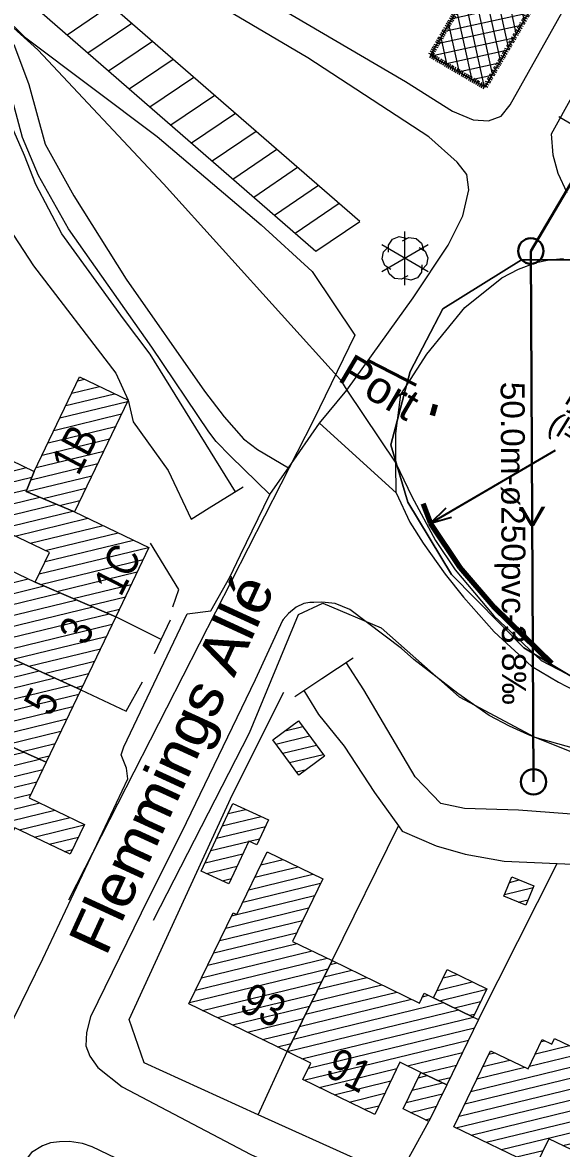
# Model space of a CAD drawing. Header units: metres. Extents: x 585637 to 586843, y 6137463 to 6138529.
# Drawn here: x 586066.6 to 586117.3, y 6137857 to 6137962.9 of the extents above; entities that cross this region are included whole.
import ezdxf
from ezdxf.enums import TextEntityAlignment as Align

# ---------------------------------------------------------------- set-up
doc = ezdxf.new("R2010")
doc.units = ezdxf.units.M
doc.header["$MEASUREMENT"] = 0
for name, pattern in [('DGN Style 2', [0.115207, 0.069124, -0.046083]), ('DGN Style 4', [34.633132, 17.30575, -8.652875, 0.021632, -8.652875]), ('DGN Style 7', [43.264374, 19.468968, -8.652875, 6.489656, -8.652875])]:
    doc.linetypes.add(name, pattern=pattern)
for name, color, linetype, lineweight in [('adresse', 7, 'Continuous', 13), ('Alle felter', 7, 'Continuous', 13), ('bygning', 252, 'Continuous', 0), ('bygværk', 252, 'DGN Style 4', 13), ('Grundkort', 7, 'Continuous', 13), ('hegn', 252, 'Continuous', 13), ('kn F Brønd Drift Standard', 3, 'Continuous', 30), ('kn S Brønd Drift Standard', 1, 'Continuous', 30), ('ledn S', 1, 'Continuous', 30), ('parkering', 252, 'Continuous', 13), ('Porte', 7, 'Continuous', 0), ('Tekster', 7, 'Continuous', 0), ('træ', 252, 'Continuous', 13), ('TV_A_INF_Tekst', 7, 'Continuous', 0), ('TV_A_OPB_-----', 7, 'Continuous', 0), ('TV_A_OPB_Bygning', 30, 'DGN Style 2', 70), ('TV_G_---_Hegn', 142, 'DGN Style 7', 70), ('vandløbskant', 252, 'Continuous', 13), ('vejkant', 252, 'Continuous', 13), ('vejnavn', 7, 'Continuous', 13)]:
    doc.layers.add(name, color=color, linetype=linetype, lineweight=lineweight)
doc.layers.add('ledn-txt S grav Drift Hovedl', color=1, linetype='Continuous', lineweight=0, true_color=0xff0000)
doc.layers.add('tekniskareal sportsanlæg', color=7, linetype='Continuous', lineweight=13, true_color=0x848484)
doc.styles.get("Standard").update_dxf_attribs({"font": 'simplex.shx'})
doc.styles.add('Style-Arial', font='arial.ttf')
doc.styles.add('Style-Verdana', font='verdana.ttf')
doc.dimstyles.get("Standard").update_dxf_attribs({"dimtxt": 0.18, "dimasz": 0.18, "dimexe": 0.18, "dimexo": 0.0625, "dimgap": 0.09, "dimtad": 0, "dimtih": 1, "dimtoh": 1, "dimdec": 4, "dimzin": 3, "dimdsep": 46, "dimtxsty": 'Standard', "dimcen": 0.09, "dimadec": 0, "dimazin": 0, "dimtfac": 1, "dimtdec": 0, "dimtofl": 0, "dimtmove": 0, "dimatfit": 1, "dimfxl": 1, "dimtolj": 1, "dimtzin": 3, "dimarcsym": 0})

# ---------------------------------------------------------------- blocks, each defined once
blk = doc.blocks.new('TerminatorOpen_0.5')
at = {"color": 0, "linetype": 'ByBlock', "lineweight": -2}
for q in [(-1, 0.25), (-1, 0), (-1, -0.25)]:
    blk.add_line((0, 0), q, dxfattribs=at)
blk = doc.blocks.new('TRAE')
at = {"color": 0, "linetype": 'ByBlock', "lineweight": -2}
for p, q in [((0, -0.253), (0, 0.253)), ((0.219, -0.127), (-0.219, 0.127)), ((0.219, 0.127), (-0.219, -0.127))]:
    blk.add_line(p, q, dxfattribs=at)
at = {"color": 0, "linetype": 'ByBlock', "lineweight": -2, "flags": 128}
for points in [[(-0.155, 0.06), (-0.155, 0.126), (-0.117, 0.182), (-0.055, 0.207), (0.01, 0.192), (0.012, 0.191)], [(-0.023, 0.167), (0.038, 0.197), (0.105, 0.188), (0.156, 0.143), (0.174, 0.084)], [(-0.132, -0.104), (-0.188, -0.067), (-0.214, -0.005), (-0.202, 0.061), (-0.16, 0.104)], [(0.133, 0.104), (0.189, 0.068), (0.216, 0.006), (0.203, -0.06), (0.162, -0.105)], [(0.027, -0.165), (-0.033, -0.196), (-0.099, -0.189), (-0.15, -0.145), (-0.169, -0.087)], [(0.158, -0.061), (0.156, -0.128), (0.117, -0.183), (0.054, -0.206), (-0.011, -0.19)]]:
    blk.add_lwpolyline(points, dxfattribs=at)
blk = doc.blocks.new('A_10')
at = {"layer": 'kn S Brønd Drift Standard'}
blk.add_circle((0, 0), 120, dxfattribs=at)
blk = doc.blocks.new('A_11')
at = {"layer": 'kn F Brønd Drift Standard'}
blk.add_circle((0, 0), 120, dxfattribs=at)

msp = doc.modelspace()

# ---------------------------------------------------------------- hatches: boundary and pattern name
at = {"layer": 'bygning', "lineweight": 0}
h = msp.add_hatch(dxfattribs=at)
h.set_pattern_fill('HATCH', color=256, scale=0.1, style=0, pattern_type=2)
h.set_pattern_definition([(13.65, (586071.5777, 6137913.7089), (-0.23599, 0.971756), [])])
h.paths.add_polyline_path([(586071.94, 6137929.56), (586076.51, 6137927.37), (586071.47, 6137916.86), (586066.92, 6137918.79), (586067.68, 6137920.67)], flags=0)
h = msp.add_hatch(dxfattribs=at)
h.set_pattern_fill('HATCH', color=256, scale=0.1, style=0, pattern_type=2)
h.set_pattern_definition([(13.65, (586069.5453, 6137906.2206), (-0.23599, 0.971756), [])])
h.paths.add_polyline_path([(586071.47, 6137916.86), (586078.47, 6137913.51), (586075.35, 6137907), (586067.76, 6137910.25), (586069.1, 6137913.03), (586060.47, 6137917.16), (586063.18, 6137922.83), (586067.68, 6137920.67), (586066.92, 6137918.79)], flags=0)
h = msp.add_hatch(dxfattribs=at)
h.set_pattern_fill('HATCH', color=256, scale=0.1, style=0, pattern_type=2)
h.set_pattern_definition([(13.65, (586066.5428, 6137899.0985), (-0.23599, 0.971756), [])])
h.paths.add_polyline_path([(586072.06, 6137900.13), (586064.01, 6137903.75), (586065.4, 6137906.66), (586060.33, 6137909.09), (586062.17, 6137912.93), (586067.76, 6137910.25), (586075.35, 6137907)], flags=0)
h = msp.add_hatch(dxfattribs=at)
h.set_pattern_fill('HATCH', color=256, scale=0.1, style=0, pattern_type=2)
h.set_pattern_definition([(13.65, (586062.5326, 6137892.3086), (-0.23599, 0.971756), [])])
h.paths.add_polyline_path([(586068.8, 6137893.32), (586060.54, 6137896.98), (586061.93, 6137899.88), (586060.47, 6137900.58), (586062.37, 6137904.54), (586064.01, 6137903.75), (586072.06, 6137900.13)], flags=0)
h = msp.add_hatch(dxfattribs=at)
h.set_pattern_fill('HATCH', color=256, scale=0.1, style=0, pattern_type=2)
h.set_pattern_definition([(13.65, (586059.3658, 6137887.3368), (-0.23599, 0.971756), [])])
h.paths.add_polyline_path([(586068.8, 6137893.32), (586067.19, 6137889.97), (586072.41, 6137887.46), (586071.06, 6137884.64), (586065.84, 6137887.14), (586065.6, 6137886.65), (586057.46, 6137890.09), (586058.82, 6137892.92), (586055.39, 6137894.56), (586057.29, 6137898.53), (586060.54, 6137896.98)], flags=0)
h = msp.add_hatch(dxfattribs=at)
h.set_pattern_fill('HATCH', color=256, scale=0.1, style=0, pattern_type=2)
h.set_pattern_definition([(13.65, (586086.6889, 6137886.9101), (-0.23599, 0.971756), [])])
h.paths.add_polyline_path([(586092.55, 6137897.19), (586095, 6137893.89), (586092.58, 6137892.1), (586090.13, 6137895.4)], flags=0)
h = msp.add_hatch(dxfattribs=at)
h.set_pattern_fill('HATCH', color=256, scale=0.1, style=0, pattern_type=2)
h.set_pattern_definition([(13.6499, (586239.6423, 6137864.0566), (-0.235989, 0.971756), [])])
h.paths.add_polyline_path([(586088.64, 6137885.53), (586087.87, 6137885.89), (586086, 6137881.86), (586083.4, 6137883.06), (586086.36, 6137889.43), (586089.73, 6137887.87)], flags=0)
h = msp.add_hatch(dxfattribs=at)
h.set_pattern_fill('HATCH', color=256, scale=0.1, style=0, pattern_type=2)
h.set_pattern_definition([(13.65, (586068.0362, 6137839.4448), (-0.235989, 0.971756), [])])
h.paths.add_polyline_path([(586082.24, 6137870.57), (586086.4, 6137879.14), (586086.75, 6137878.97), (586089.61, 6137884.87), (586094.83, 6137882.33), (586091.98, 6137876.45), (586095.71, 6137874.64), (586091.48, 6137866.08)], flags=0)
h = msp.add_hatch(dxfattribs=at)
h.set_pattern_fill('HATCH', color=256, scale=0.1, style=0, pattern_type=2)
h.set_pattern_definition([(13.65, (586108.7646, 6137871.8529), (-0.23599, 0.971756), [])])
h.paths.add_polyline_path([(586111.88, 6137880.69), (586112.63, 6137882.51), (586114.7, 6137881.66), (586113.95, 6137879.84)], flags=0)
h = msp.add_hatch(dxfattribs=at)
h.set_pattern_fill('HATCH', color=256, scale=0.1, style=0, pattern_type=2)
h.set_pattern_definition([(13.65, (586104.1537, 6137861.9643), (-0.23599, 0.971756), [])])
h.paths.add_polyline_path([(586102.1, 6137865.07), (586099.72, 6137860.16), (586092.96, 6137863.44), (586093.71, 6137864.99), (586091.48, 6137866.08), (586095.71, 6137874.64), (586103.93, 6137870.64), (586104.38, 6137871.57), (586105.26, 6137871.14), (586108.99, 6137869.33), (586109.49, 6137869.09), (586106.5, 6137862.94), (586104.06, 6137864.12)], flags=0)
h = msp.add_hatch(dxfattribs=at)
h.set_pattern_fill('HATCH', color=256, scale=0.1, style=0, pattern_type=2)
h.set_pattern_definition([(13.65, (586104.5034, 6137866.4293), (-0.23599, 0.97176), [])])
h.paths.add_polyline_path([(586106.54, 6137873.79), (586110.28, 6137871.98), (586108.99, 6137869.33), (586105.26, 6137871.14)], flags=0)
h = msp.add_hatch(dxfattribs=at)
h.set_pattern_fill('HATCH', color=256, scale=0.1, style=0, pattern_type=2)
h.set_pattern_definition([(13.65, (586132.604, 6137874.2944), (-0.23599, 0.971756), [])])
h.paths.add_polyline_path([(586116.1, 6137857.88), (586114.86, 6137855.31), (586107.18, 6137859), (586110.61, 6137866.15), (586114.18, 6137864.44), (586115.5, 6137867.2), (586116.41, 6137866.77), (586116.66, 6137867.31), (586119.6, 6137865.9), (586119.31, 6137865.29), (586130.3, 6137860.02), (586126.81, 6137852.74)], flags=0)
h = msp.add_hatch(dxfattribs=at)
h.set_pattern_fill('HATCH', color=256, scale=0.1, style=0, pattern_type=2)
h.set_pattern_definition([(13.65, (586090.1745, 6137871.6211), (-0.23599, 0.971756), [])])
h.paths.add_polyline_path([(586104.06, 6137864.12), (586106.5, 6137862.94), (586104.83, 6137859.5), (586102.39, 6137860.69)], flags=0)
at = {"layer": 'TV_A_OPB_-----'}
h = msp.add_hatch(dxfattribs=at)
h.set_pattern_fill('CROSSHATCH', color=256, scale=0.1, style=0, pattern_type=2)
h.set_pattern_definition([(12.3886, (586110.0955, 6137965.9996), (-0.214541, 0.976715), []), (282.3886, (586110.0955, 6137965.9996), (0.976715, 0.214541), [])])
h.paths.add_polyline_path([(586138.68, 6138005.65), (586110.09, 6137956.82), (586104.98, 6137959.81), (586133.57, 6138008.64)], flags=0)

# ---------------------------------------------------------------- linework, layer by layer
at = {"layer": 'Alle felter', "color": 7, "lineweight": 13, "transparency": 33554534, "flags": 128}
msp.add_lwpolyline([(586193.38, 6137889.62), (586185.95, 6137890.18), (586168.26, 6137892.68), (586131.45, 6137896.38), (586129.7, 6137897.06), (586123.05, 6137898.48), (586113.75, 6137904.08), (586106.96, 6137910.97), (586102.85, 6137917.78), (586101.25, 6137923.18), (586103.05, 6137930.07), (586106.15, 6137935.97), (586113.55, 6137940.58), (586118.55, 6137940.58), (586131.25, 6137935.18), (586140.98, 6137927.69), (586177.38, 6137905.7), (586197.22, 6137897.78)], close=True, dxfattribs=at)
at = {"layer": 'bygning', "lineweight": 0, "flags": 128}
for points in [[(586071.94, 6137929.56), (586076.51, 6137927.37), (586071.47, 6137916.86), (586066.92, 6137918.79), (586067.68, 6137920.67)], [(586071.47, 6137916.86), (586078.47, 6137913.51), (586075.35, 6137907), (586067.76, 6137910.25), (586069.1, 6137913.03), (586060.47, 6137917.16), (586063.18, 6137922.83), (586067.68, 6137920.67), (586066.92, 6137918.79)], [(586072.06, 6137900.13), (586064.01, 6137903.75), (586065.4, 6137906.66), (586060.33, 6137909.09), (586062.17, 6137912.93), (586067.76, 6137910.25), (586075.35, 6137907)], [(586068.8, 6137893.32), (586060.54, 6137896.98), (586061.93, 6137899.88), (586060.47, 6137900.58), (586062.37, 6137904.54), (586064.01, 6137903.75), (586072.06, 6137900.13)], [(586068.8, 6137893.32), (586067.19, 6137889.97), (586072.41, 6137887.46), (586071.06, 6137884.64), (586065.84, 6137887.14), (586065.6, 6137886.65), (586057.46, 6137890.09), (586058.82, 6137892.92), (586055.39, 6137894.56), (586057.29, 6137898.53), (586060.54, 6137896.98)], [(586092.55, 6137897.19), (586095, 6137893.89), (586092.58, 6137892.1), (586090.13, 6137895.4)], [(586088.64, 6137885.53), (586087.87, 6137885.89), (586086, 6137881.86), (586083.4, 6137883.06), (586086.36, 6137889.43), (586089.73, 6137887.87)], [(586082.24, 6137870.57), (586086.4, 6137879.14), (586086.75, 6137878.97), (586089.61, 6137884.87), (586094.83, 6137882.33), (586091.98, 6137876.45), (586095.71, 6137874.64), (586091.48, 6137866.08)], [(586111.88, 6137880.69), (586112.63, 6137882.51), (586114.7, 6137881.66), (586113.95, 6137879.84)], [(586102.1, 6137865.07), (586099.72, 6137860.16), (586092.96, 6137863.44), (586093.71, 6137864.99), (586091.48, 6137866.08), (586095.71, 6137874.64), (586103.93, 6137870.64), (586104.38, 6137871.57), (586105.26, 6137871.14), (586108.99, 6137869.33), (586109.49, 6137869.09), (586106.5, 6137862.94), (586104.06, 6137864.12)], [(586106.54, 6137873.79), (586110.28, 6137871.98), (586108.99, 6137869.33), (586105.26, 6137871.14)], [(586116.1, 6137857.88), (586114.86, 6137855.31), (586107.18, 6137859), (586110.61, 6137866.15), (586114.18, 6137864.44), (586115.5, 6137867.2), (586116.41, 6137866.77), (586116.66, 6137867.31), (586119.6, 6137865.9), (586119.31, 6137865.29), (586130.3, 6137860.02), (586126.81, 6137852.74)], [(586104.06, 6137864.12), (586106.5, 6137862.94), (586104.83, 6137859.5), (586102.39, 6137860.69)]]:
    msp.add_lwpolyline(points, close=True, dxfattribs=at)
at = {"layer": 'bygværk', "flags": 128}
for points in [[(586080.29, 6137920.76), (586082.45, 6137916.19), (586084.14, 6137917.24), (586087.35, 6137919.22)], [(586092.21, 6137899.5), (586093.06, 6137900.07), (586094.75, 6137901.19), (586097.69, 6137903.14)]]:
    msp.add_lwpolyline(points, dxfattribs=at)
at = {"layer": 'Grundkort', "color": 7, "transparency": 33554534, "flags": 128}
for points in [[(585933.24, 6138118.57), (585959.74, 6138083.16), (585968.04, 6138071.97), (585994.54, 6138037.87), (586004.35, 6138024.57), (586014.25, 6138012.97), (586024.05, 6138002.18), (586031.74, 6137994.47), (586043.95, 6137983.38), (586055.15, 6137972.97), (586066.75, 6137961.57), (586079.25, 6137952.17), (586089.05, 6137943.87), (586093.85, 6137939.48), (586097.85, 6137933.48), (586093.95, 6137925.48), (586070.91, 6137880.34)], [(586118.55, 6137940.58), (586113.55, 6137940.58), (586106.15, 6137935.97), (586103.05, 6137930.07), (586101.25, 6137923.18), (586102.85, 6137917.78), (586106.96, 6137910.97), (586113.75, 6137904.08), (586123.05, 6137898.48)], [(586078.9, 6137878.44), (586087.93, 6137896.08), (586092.54, 6137907.21), (586094.85, 6137908.26), (586100.32, 6137905.95), (586107.67, 6137899.45), (586114.8, 6137895.66), (586127.61, 6137892.1), (586138.95, 6137889.99), (586173.81, 6137885.38), (586208.46, 6137881.6), (586254.45, 6137875.93), (586263.27, 6137874.46), (586293.55, 6137858.09)]]:
    msp.add_lwpolyline(points, dxfattribs=at)
at = {"layer": 'hegn'}
for p, q in [((586079.62, 6137904.86), (586075.35, 6137907)), ((586079.62, 6137904.86), (586080.49, 6137906.71)), ((586078.99, 6137903.53), (586079.62, 6137904.86)), ((586095.71, 6137874.64), (586101.96, 6137887.31)), ((586109.49, 6137869.09), (586116.89, 6137883.78)), ((586088.76, 6137860.14), (586091.48, 6137866.08)), ((586098.06, 6137855.92), (586088.76, 6137860.14))]:
    msp.add_line(p, q, dxfattribs=at)
at = {"layer": 'hegn', "flags": 128}
for points in [[(586096.51, 6137929.28), (586079.83, 6137947.74), (586068.02, 6137960.33), (586053.31, 6137973.64), (586027.01, 6137999.27), (586014.99, 6138012.16), (585995.91, 6138035.85), (585985.12, 6138050.35), (585972.52, 6138066.27), (585958.05, 6138085.75), (585938.73, 6138110.95), (585924.43, 6138130.16), (585915.62, 6138141.37), (585908.26, 6138149.53), (585897.39, 6138160.39), (585894.23, 6138163.75), (585879.63, 6138178.56), (585866.21, 6138184.79), (585833.66, 6138199.82), (585851.13, 6138224.64), (585868.77, 6138249.8), (585881.34, 6138252.48)], [(586060.17, 6137956.91), (586060.78, 6137955.6), (586061.33, 6137952.54), (586062.08, 6137950.48), (586063.73, 6137945.89), (586067.61, 6137940.01), (586075.36, 6137929.93), (586076.51, 6137927.37)], [(586103.22, 6137918.31), (586105.44, 6137914.16), (586107.3, 6137911.4), (586110.93, 6137907.08), (586115.38, 6137902.88), (586123.35, 6137898.74), (586129.71, 6137897.13)], [(586080.71, 6137907.93), (586081.3, 6137909.57), (586078.62, 6137913.92)], [(586072.06, 6137900.13), (586076.33, 6137898.1), (586077.85, 6137900.88)], [(586088.76, 6137860.14), (586078.01, 6137865.02), (586076.6, 6137869.11), (586086.34, 6137890.26), (586091.17, 6137899.91)], [(586093.06, 6137900.07), (586094.42, 6137897.81), (586096.86, 6137894.81), (586099.69, 6137890.47), (586101.96, 6137887.31)], [(586101.96, 6137887.31), (586102.31, 6137886.83), (586105.51, 6137885.45), (586108.24, 6137884.65), (586111.9, 6137884.01), (586116.89, 6137883.78)], [(586116.89, 6137883.78), (586118.34, 6137883.72), (586129.22, 6137882.72), (586139.72, 6137881.55), (586143.63, 6137880.37)], [(586104.01, 6137852.88), (586101.75, 6137853.91), (586104.83, 6137859.5)]]:
    msp.add_lwpolyline(points, dxfattribs=at)
at = {"layer": 'ledn S', "flags": 128}
for points in [[(586157.56, 6138014.51), (586114.42, 6137941.41)], [(586114.42, 6137941.41), (586114.67, 6137891.46)]]:
    msp.add_lwpolyline(points, dxfattribs=at)
at = {"layer": 'parkering', "color": 251, "transparency": 33554534}
for p, q in [((586098.32, 6137944.2), (586053.44, 6137983.22)), ((586049.3, 6137980.42), (586094.18, 6137941.4)), ((586070.77, 6137961.76), (586074.9, 6137964.56)), ((586072.72, 6137960.06), (586076.86, 6137962.86)), ((586074.67, 6137958.36), (586078.81, 6137961.17)), ((586076.62, 6137956.67), (586080.76, 6137959.47)), ((586078.57, 6137954.97), (586082.71, 6137957.77)), ((586080.52, 6137953.27), (586084.66, 6137956.08)), ((586082.48, 6137951.58), (586086.61, 6137954.38)), ((586117.04, 6137954.06), (586121.35, 6137951.52)), ((586084.43, 6137949.88), (586088.56, 6137952.68)), ((586086.38, 6137948.18), (586090.52, 6137950.99)), ((586088.33, 6137946.49), (586092.47, 6137949.29)), ((586090.28, 6137944.79), (586094.42, 6137947.6)), ((586092.23, 6137943.09), (586096.37, 6137945.9)), ((586094.18, 6137941.4), (586098.32, 6137944.2))]:
    msp.add_line(p, q, dxfattribs=at)
at = {"layer": 'Porte', "color": 30, "lineweight": 40, "transparency": 33554534}
msp.add_line((586099.11, 6137931.1), (586103.61, 6137928.8), dxfattribs=at)
at = {"layer": 'tekniskareal sportsanlæg', "flags": 128}
msp.add_lwpolyline([(585938.73, 6138110.95), (585958.05, 6138085.75), (585972.52, 6138066.27), (585985.12, 6138050.35), (585995.91, 6138035.85), (586014.99, 6138012.16), (586027.01, 6137999.27), (586053.31, 6137973.64), (586068.02, 6137960.33), (586079.83, 6137947.74), (586096.51, 6137929.28), (586097.11, 6137928.3), (586101.72, 6137921.44), (586103.22, 6137918.31), (586105.44, 6137914.16), (586107.3, 6137911.4), (586110.93, 6137907.08), (586115.38, 6137902.88), (586123.35, 6137898.74)], dxfattribs=at)
at = {"layer": 'TV_A_OPB_-----', "flags": 128}
msp.add_lwpolyline([(586138.68, 6138005.65), (586110.09, 6137956.82), (586104.98, 6137959.81), (586133.57, 6138008.64)], close=True, dxfattribs=at)
at = {"layer": 'TV_A_OPB_Bygning', "flags": 128}
msp.add_lwpolyline([(586138.68, 6138005.65), (586110.09, 6137956.82), (586104.98, 6137959.81), (586133.57, 6138008.64)], close=True, dxfattribs=at)
at = {"layer": 'TV_G_---_Hegn', "flags": 128}
msp.add_lwpolyline([(586116.39, 6137902.6), (586111.01, 6137907.87), (586107.76, 6137911.64), (586107.76, 6137911.64), (586104.97, 6137915.8), (586104.08, 6137918.17), (586103.53, 6137920.54), (586105.46, 6137926.97)], dxfattribs=at)
at = {"layer": 'vandløbskant', "flags": 128}
for points in [[(586086.61, 6137918.76), (586078.59, 6137931.7), (586076.09, 6137935.04), (586070.27, 6137943.02), (586067.82, 6137947.68), (586066.76, 6137950.41), (586064.82, 6137954.85), (586061.86, 6137961.61), (586058.85, 6137965.27), (586053.31, 6137970.19), (586046.14, 6137977.14), (586032.45, 6137990.01), (586013.73, 6138009.02), (586005.62, 6138018.62), (585993.47, 6138034.64), (585989.35, 6138039.65)], [(585986.36, 6138037.34), (585989.14, 6138033.97), (585989.5, 6138033.5), (585998.34, 6138022.11), (586009.85, 6138006.81), (586032.15, 6137984.82), (586034.59, 6137982.7), (586059.02, 6137957.97), (586060.17, 6137956.91), (586060.78, 6137955.6), (586061.33, 6137952.54), (586062.08, 6137950.48), (586063.73, 6137945.89), (586067.61, 6137940.01), (586075.36, 6137929.93), (586076.51, 6137927.37), (586077, 6137925.35), (586080.29, 6137920.76)], [(586122.41, 6137888.1), (586113.27, 6137888.79), (586108.18, 6137888.94), (586105.94, 6137889.43), (586103.54, 6137891.92), (586098.69, 6137900.11), (586097.03, 6137902.7)], [(586093.06, 6137900.07), (586094.42, 6137897.81), (586096.86, 6137894.81), (586099.69, 6137890.47), (586101.96, 6137887.31), (586102.31, 6137886.83), (586105.51, 6137885.45), (586108.24, 6137884.65), (586111.9, 6137884.01), (586116.89, 6137883.78), (586118.34, 6137883.72)]]:
    msp.add_lwpolyline(points, dxfattribs=at)
at = {"layer": 'vejkant'}
msp.add_line((586094.54, 6137925.21), (586101.75, 6137918.64), dxfattribs=at)
at = {"layer": 'vejkant', "flags": 128}
for points in [[(586090.68, 6137964.36), (586102.62, 6137957.35), (586107.04, 6137954.57), (586108.99, 6137953.74), (586110.45, 6137953.65), (586111.62, 6137954.11), (586112.47, 6137955.15), (586126.13, 6137979.51)], [(586094.54, 6137925.21), (586097.11, 6137928.3), (586103.33, 6137936.99), (586106.65, 6137941.96), (586108.02, 6137944.73), (586108.59, 6137947.18), (586108.4, 6137948.62), (586107.47, 6137949.78), (586104.83, 6137952.14), (586093.44, 6137959.6), (586064.2, 6137976.81)], [(586050.39, 6137975.89), (586064.51, 6137962.7), (586065.83, 6137960.69), (586067.17, 6137957.08), (586068.69, 6137951.46), (586071.41, 6137946.61), (586076.34, 6137938.75), (586083.7, 6137928.21), (586085.55, 6137925.81), (586087.36, 6137923.73), (586088.69, 6137922.73), (586091.61, 6137921.02)], [(586116.53, 6137950.42), (586116.37, 6137952.44), (586126.41, 6137970.56)], [(586089.84, 6137918.5), (586086.14, 6137922.1), (586084.8, 6137923.47), (586084.12, 6137924.38), (586078.74, 6137932.36), (586070.91, 6137943.5), (586068.06, 6137948.52), (586066.57, 6137952.08), (586064.94, 6137958.17), (586063.52, 6137961.3), (586060.29, 6137964.99)], [(586117.85, 6137946.88), (586116.98, 6137948.71), (586116.53, 6137950.42)], [(586101.75, 6137918.64), (586101.72, 6137921.44), (586101.7, 6137924.24), (586102.18, 6137927.92), (586104.63, 6137931.69), (586108.22, 6137936.08), (586111.7, 6137938.89), (586113.25, 6137939.7), (586114.92, 6137940.34), (586116.16, 6137940.58), (586117.49, 6137940.69)], [(586064.41, 6137866.53), (586068.47, 6137874.8), (586076.49, 6137891.75), (586076.37, 6137892.74), (586075.87, 6137894), (586076.11, 6137894.76), (586082.08, 6137907.26), (586084.31, 6137907.55), (586086.09, 6137910.73), (586087.1, 6137912.82), (586089.84, 6137918.5), (586090.79, 6137919.86), (586091.61, 6137921.02), (586094.54, 6137925.21)], [(586101.75, 6137918.64), (586103.02, 6137915.9), (586104.29, 6137913.92), (586106.34, 6137911.01), (586108.08, 6137908.85), (586110.96, 6137905.59), (586114.49, 6137902.34), (586117.01, 6137900.84), (586119.2, 6137899.71)], [(586118.13, 6137894.32), (586114.13, 6137895.92), (586112.4, 6137896.69), (586110.5, 6137897.71), (586107.55, 6137899.76), (586103.41, 6137902.98), (586102.24, 6137904.01), (586097.38, 6137907.68), (586095.99, 6137908.23), (586094.74, 6137908.37), (586093.99, 6137908.35), (586093.63, 6137908.34), (586093.04, 6137908.25), (586092.34, 6137907.9), (586091.6, 6137907.31), (586091.12, 6137906.75), (586091.03, 6137906.64), (586088.48, 6137901.06), (586081.97, 6137887.61), (586077.75, 6137879.1), (586072.98, 6137869.36), (586072.6, 6137867.88), (586072.54, 6137866.63), (586072.92, 6137865.65), (586073.65, 6137864.58)], [(586073.65, 6137864.58), (586075.96, 6137862.76), (586088.05, 6137856.39), (586105.31, 6137848.7), (586125.17, 6137838.83)], [(586128.67, 6137830.35), (586113.78, 6137837.55), (586096.54, 6137845.81), (586084.45, 6137851.69), (586073.12, 6137857.12), (586072.22, 6137857.43), (586070.98, 6137857.61), (586070.06, 6137857.59), (586069.19, 6137857.5), (586068.44, 6137857.22), (586067.42, 6137856.58), (586066.78, 6137855.76), (586066.16, 6137854.84), (586060.21, 6137842.56), (586053.68, 6137829.17), (586049.03, 6137819.38), (586044.95, 6137810.96), (586040.52, 6137802.25), (586036.42, 6137793.7)]]:
    msp.add_lwpolyline(points, dxfattribs=at)

# ---------------------------------------------------------------- block references
at = {"layer": 'kn F Brønd Drift Standard', "xscale": 0.01000000000117307, "yscale": 0.009999999999310063, "zscale": 0.01000000000117307, "rotation": 9.960131082487215e-09}
msp.add_blockref('A_11', (586114.67, 6137891.46), dxfattribs=at)
at = {"layer": 'kn S Brønd Drift Standard', "xscale": 0.01000000000135166, "yscale": 0.009999999995652134, "zscale": 0.01000000000135166, "rotation": 9.723715079470067e-10}
msp.add_blockref('A_10', (586114.42, 6137941.41), dxfattribs=at)
at = {"layer": 'træ', "xscale": 10.00000000093848, "yscale": 9.99999999895253, "zscale": 10, "rotation": 9.4101741879773e-09}
msp.add_blockref('TRAE', (586102.57, 6137940.71), dxfattribs=at)

# ---------------------------------------------------------------- texts
at = {"layer": 'adresse', "style": 'Style-Arial', "width": 0.833333}
for s, rotation, p in [('1B', 62.1, (586071.49, 6137922.76)), ('1C', 63, (586075.5, 6137911.46)), ('3', 63, (586071.64, 6137905.71)), ('5', 63, (586068.34, 6137899.04)), ('93', 333, (586089.24, 6137870.46)), ('91', 333, (586097.34, 6137864.33))]:
    msp.add_text(s, height=3, rotation=rotation, dxfattribs=at).set_placement(p, align=Align.MIDDLE_CENTER)
at = {"layer": 'ledn S', "style": 'Style-Arial', "width": 1.5}
msp.add_text('V', height=1.8, rotation=0.3, dxfattribs=at).set_placement((586114.55, 6137916.44), align=Align.MIDDLE_CENTER)
at = {"layer": 'ledn-txt S grav Drift Hovedl', "style": 'Style-Arial'}
msp.add_text('50.0m-ø250pvc-3.8‰', height=2.25, rotation=270.3, dxfattribs=at).set_placement((586112.78, 6137913.91), align=Align.MIDDLE_CENTER)
at = {"layer": 'Tekster', "color": 7, "linetype": 'Continuous', "transparency": 33554534, "insert": (586100.17, 6137928.58), "char_height": 2.999, "attachment_point": 5, "rotation": 329.4588, "line_spacing_factor": 0.900005, "style": 'Style-Arial'}
msp.add_mtext('Port', dxfattribs=at)
at = {"layer": 'TV_A_INF_Tekst', "linetype": 'Continuous', "insert": (586115.55, 6137924.12), "char_height": 1.9994, "attachment_point": 7, "rotation": 328.2116, "line_spacing_factor": 0.9, "style": 'Style-Verdana'}
msp.add_mtext('\\fArial|b0|i0|c00|p39;Hegn udskiftet\\Ptil panelhegn og\\Pstolper der kan \\Pfjernes\\P(l=29m)', dxfattribs=at)
at = {"layer": 'vejnavn', "style": 'Style-Arial'}
msp.add_text('Flemmings Allé', height=4, rotation=65.313, dxfattribs=at).set_placement((586080.58, 6137893.14), align=Align.MIDDLE_CENTER)
at = {"layer": 'vejnavn', "style": 'Style-Arial', "width": 1.000002}
msp.add_text('Flemmings Allé', height=3.9988, rotation=65.313, dxfattribs=at).set_placement((586080.61, 6137893.21), align=Align.MIDDLE_CENTER)

# ---------------------------------------------------------------- leaders
at = {"layer": 'TV_A_INF_Tekst', "ltscale": 0.999803}
msp.add_leader([(586104.97, 6137915.8), (586116.75, 6137922.66)], dimstyle='Standard', override={"dimscale": 0, "dimtxt": 1.999409, "dimasz": 1.999409, "dimgap": 0.999705, "dimtad": 1, "dimtxsty": 'Style-Arial', "dimldrblk": 'TerminatorOpen_0.5'}, dxfattribs=at)

doc.saveas('drawing.dxf')
